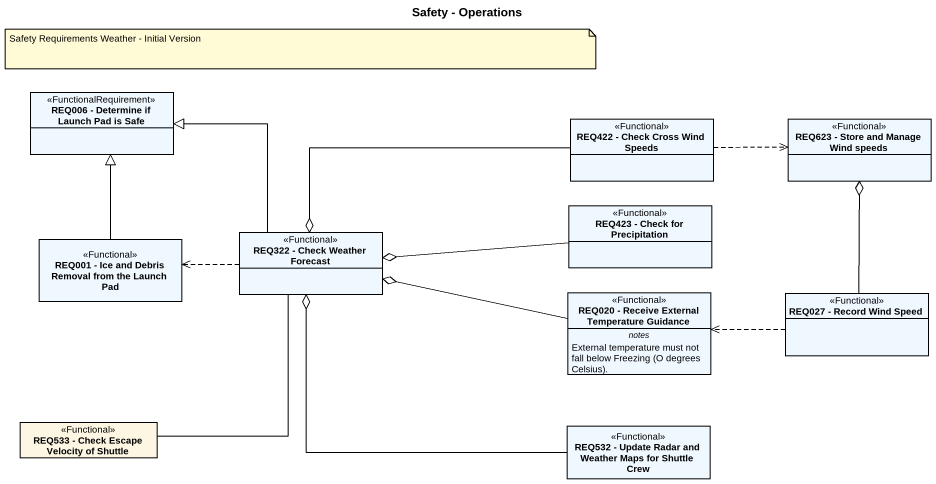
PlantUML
@startuml
title Safety - Operations
hide circle
hide empty members
class "REQ006 - Determine if Launch Pad is Safe" as REQ006_Determine_if_Launch <<FunctionalRequirement>> #F0F8FF
class "REQ422 - Check Cross Wind Speeds" as REQ422_Check_Cross_Wind <<Functional>> #F0F8FF
class "REQ623 - Store and Manage Wind speeds" as REQ623_Store_and_Manage <<Functional>> #F0F8FF
class "REQ423 - Check for Precipitation" as REQ423_Check_for <<Functional>> #F0F8FF
class "REQ001 - Ice and Debris Removal from the Launch Pad" as REQ001_Ice_and_Debris <<Functional>> #F0F8FF
class "REQ322 - Check Weather Forecast" as REQ322_Check_Weather <<Functional>> #F0F8FF
class "REQ020 - Receive External Temperature Guidance" as REQ020_Receive_External <<Functional>> #F0F8FF {
  -- notes --
  {field} External temperature must not fall below Freezing (O degrees Celsius).
}
class "REQ027 - Record Wind Speed" as REQ027_Record_Wind_Speed <<Functional>> #F0F8FF
class "REQ533 - Check Escape Velocity of Shuttle" as REQ533_Check_Escape <<Functional>>
class "REQ532 - Update Radar and Weather Maps for Shuttle Crew" as REQ532_Update_Radar_and <<Functional>> #F0F8FF
REQ422_Check_Cross_Wind .right.> REQ623_Store_and_Manage
REQ422_Check_Cross_Wind -left-o REQ322_Check_Weather
REQ423_Check_for -left-o REQ322_Check_Weather
REQ001_Ice_and_Debris -up-|> REQ006_Determine_if_Launch
REQ322_Check_Weather -up-|> REQ006_Determine_if_Launch
REQ322_Check_Weather .left.> REQ001_Ice_and_Debris
REQ020_Receive_External -left-o REQ322_Check_Weather
REQ027_Record_Wind_Speed -up-o REQ623_Store_and_Manage
REQ027_Record_Wind_Speed .left.> REQ020_Receive_External
REQ533_Check_Escape -up- REQ322_Check_Weather
REQ532_Update_Radar_and -left-o REQ322_Check_Weather
note as N1
  Safety Requirements Weather - Initial Version
end note
@enduml
